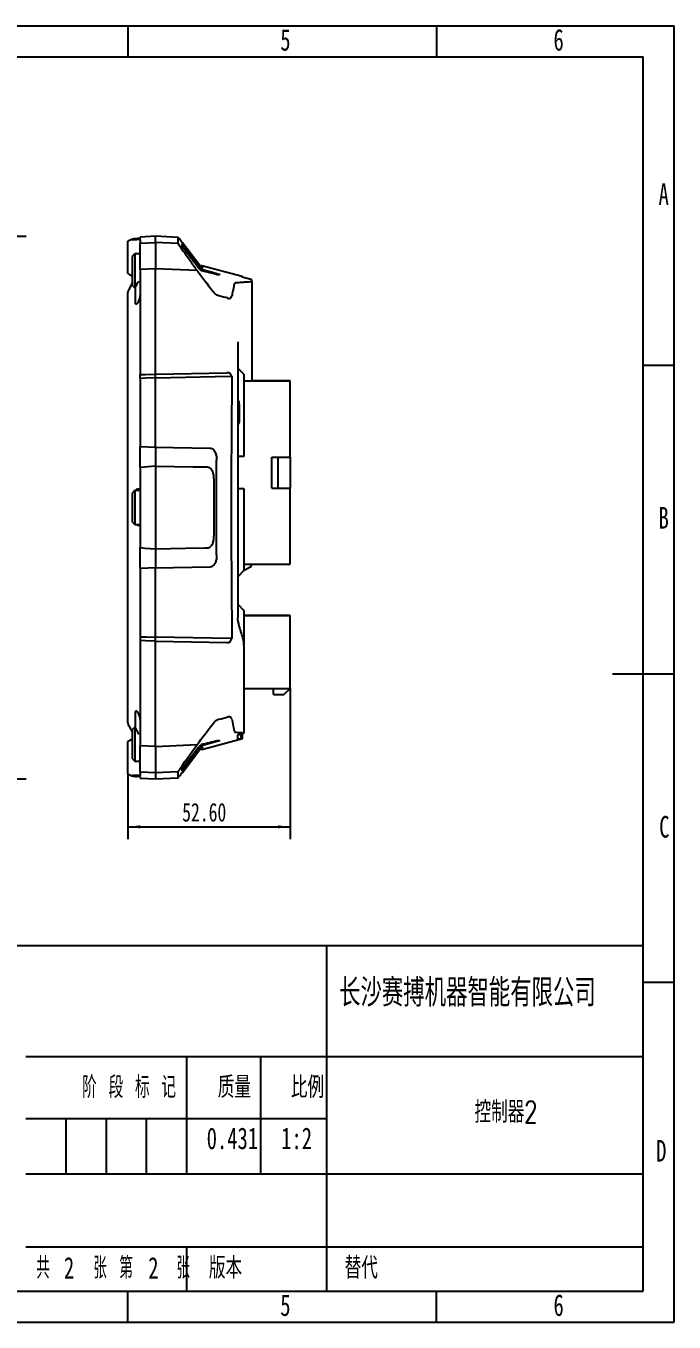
# Model space of a CAD drawing. Header units: millimetres. Extents: x 0 to 594, y 0 to 420.
# Drawn here: x 384 to 594, y 0 to 420 of the extents above; entities that cross this region are included whole.
import ezdxf

# ---------------------------------------------------------------- set-up
doc = ezdxf.new("R2010")
doc.units = ezdxf.units.MM
doc.header["$LTSCALE"] = 2
doc.layers.add('图框', color=7, linetype='Continuous')
doc.styles.add('SLDTEXTSTYLE0', font='TXT', dxfattribs={"width": 0.7, "bigfont": 'bigfont'})
doc.styles.add('SLDTEXTSTYLE1', font='TXT', dxfattribs={"width": 0.566667, "bigfont": 'bigfont'})
doc.styles.add('SLDTEXTSTYLE2', font='TXT', dxfattribs={"width": 0.614286, "bigfont": 'bigfont'})
doc.styles.add('SLDTEXTSTYLE4', font='TXT', dxfattribs={"width": 0.7})
doc.dimstyles.new('SLDDIMSTYLE0', dxfattribs={"dimtxt": 6, "dimasz": 4, "dimexe": 0, "dimexo": 0.0625, "dimgap": 1.5, "dimtad": 2, "dimrnd": 1e-09, "dimzin": 12, "dimdsep": 46, "dimtxsty": 'SLDTEXTSTYLE4', "dimsah": 1, "dimcen": 0.09, "dimadec": 0, "dimazin": 3, "dimtfac": 1, "dimtofl": 0, "dimtmove": 0, "dimatfit": 3, "dimfxl": 1, "dimfrac": 2, "dimtolj": 1, "dimtzin": 12, "dimarcsym": 0})
doc.dimstyles.new('SLDDIMSTYLE2', dxfattribs={"dimtxt": 6, "dimasz": 4, "dimexe": 0, "dimexo": 0.0625, "dimgap": 1.5, "dimtad": 2, "dimrnd": 1e-09, "dimzin": 4, "dimdsep": 46, "dimtxsty": 'SLDTEXTSTYLE4', "dimsah": 1, "dimcen": 0.09, "dimadec": 0, "dimazin": 1, "dimtfac": 1, "dimtofl": 0, "dimtmove": 0, "dimatfit": 3, "dimfxl": 1, "dimfrac": 2, "dimtolj": 1, "dimtzin": 12, "dimarcsym": 0})

# ---------------------------------------------------------------- blocks, each defined once
blk = doc.blocks.new('_D_3')
at = {"layer": '图框'}
for p, q in [((303.06, 351.87), (384.05, 351.87)), ((380.05, 351.87), (380.05, 175.99)), ((303.06, 175.99), (384.05, 175.99))]:
    blk.add_line(p, q, dxfattribs=at)
for points in [[(380.05, 351.87), (379.55, 347.87), (380.55, 347.87)], [(380.05, 175.99), (380.55, 179.99), (379.55, 179.99)]]:
    blk.add_solid(points, dxfattribs=at)
at = {"layer": '图框', "insert": (372.32, 259.06), "char_height": 6, "attachment_point": 1, "rotation": 90, "style": 'SLDTEXTSTYLE4'}
blk.add_mtext('175.88', dxfattribs=at)
blk = doc.blocks.new('_D_5')
at = {"layer": '图框'}
for p, q in [((469.65, 205.31), (469.65, 156.47)), ((417.05, 177.62), (417.05, 156.47)), ((417.05, 160.47), (469.65, 160.47))]:
    blk.add_line(p, q, dxfattribs=at)
for points in [[(417.05, 160.47), (421.05, 159.97), (421.05, 160.97)], [(469.65, 160.47), (465.65, 160.97), (465.65, 159.97)]]:
    blk.add_solid(points, dxfattribs=at)
at = {"layer": '图框', "insert": (434.64, 168.21), "char_height": 6, "attachment_point": 1, "style": 'SLDTEXTSTYLE4'}
blk.add_mtext('52.60', dxfattribs=at)

msp = doc.modelspace()

# ---------------------------------------------------------------- linework, layer by layer
at = {"color": 7, "linetype": 'Continuous', "lineweight": 25}
for p, q in [((418.279, 350.843), (417.055, 350.231)), ((417.055, 339.731), (417.055, 350.231)), ((425.954, 351.858), (421.054, 351.596)), ((425.954, 351.858), (421.054, 351.596)), ((421.055, 351.596), (421.055, 351.22)), ((421.055, 350.707), (421.055, 349.634)), ((421.055, 349.634), (425.955, 349.867)), ((421.055, 341.048), (421.055, 349.634)), ((433.287, 351.49), (425.955, 351.868)), ((433.292, 351.489), (425.955, 351.868)), ((425.955, 349.884), (425.955, 351.867)), ((425.955, 349.884), (425.955, 349.867)), ((425.955, 349.884), (433.18, 349.581)), ((425.955, 349.869), (425.955, 349.884)), ((425.955, 349.867), (425.955, 341.283)), ((440.199, 341.796), (434.555, 349.386)), ((434.555, 348.712), (439.919, 341.677)), ((440.399, 342.328), (434.703, 349.728)), ((434.703, 349.728), (440.399, 342.328)), ((419.337, 346.099), (418.555, 345.316)), ((418.555, 335.882), (418.555, 345.316)), ((421.055, 346.099), (419.337, 346.099)), ((419.337, 346.099), (419.337, 340.599)), ((419.337, 340.599), (419.337, 335.099)), ((425.955, 341.283), (421.055, 341.048)), ((421.055, 341.048), (421.055, 307.016)), ((439.485, 340.726), (425.955, 341.301)), ((425.955, 307.194), (425.955, 341.283)), ((441.131, 342.259), (440.398, 342.329)), ((454.055, 338.784), (441.041, 342.271)), ((417.055, 339.731), (417.734, 339.391)), ((418.555, 336.834), (417.313, 334.607)), ((418.555, 336.855), (417.318, 334.638)), ((454.055, 338.621), (454.055, 338.784)), ((456.155, 338.058), (454.055, 338.621)), ((457.155, 337.07), (457.155, 337.775)), ((457.155, 337.07), (457.155, 316.905)), ((417.055, 332.877), (417.055, 333.646)), ((417.308, 334.61), (417.318, 334.638)), ((418.555, 335.882), (419.337, 335.099)), ((419.337, 335.099), (419.555, 335.099)), ((419.555, 330.287), (419.555, 335.379)), ((417.055, 298.819), (417.055, 329.248)), ((452.655, 317.607), (452.655, 228.267)), ((457.155, 316.905), (457.155, 314.017)), ((417.055, 312.763), (416.955, 312.763)), ((457.155, 314.017), (457.155, 309.738)), ((417.055, 310.668), (416.955, 310.668)), ((417.055, 310.238), (416.955, 310.238)), ((417.055, 310.157), (416.955, 310.157)), ((416.955, 307.046), (417.055, 307.046)), ((416.955, 306.775), (417.055, 306.775)), ((421.055, 305.764), (421.055, 307.016)), ((425.955, 307.183), (425.955, 307.194)), ((425.955, 305.933), (425.955, 307.174)), ((454.655, 307.117), (452.655, 309.117)), ((454.655, 307.117), (454.655, 298.817)), ((457.155, 309.738), (457.155, 304.967)), ((416.955, 306.37), (417.055, 306.37)), ((416.955, 303.874), (417.055, 303.874)), ((421.055, 305.764), (421.055, 283.67)), ((425.955, 283.479), (425.955, 305.942)), ((454.655, 304.967), (469.655, 304.967)), ((469.655, 305.017), (457.155, 305.017)), ((469.655, 304.967), (469.655, 305.017)), ((469.655, 298.467), (469.655, 304.967)), ((453.105, 298.433), (452.655, 298.433)), ((454.655, 298.817), (454.655, 280.517)), ((469.655, 280.267), (469.655, 298.467)), ((417.055, 290.684), (417.055, 295.776)), ((452.655, 291.19), (453.105, 291.19)), ((417.055, 239.379), (417.055, 288.476)), ((421.055, 283.67), (425.955, 283.479)), ((421.055, 276.891), (421.055, 283.67)), ((425.955, 283.533), (443.635, 283.203)), ((425.955, 283.48), (425.955, 283.533)), ((425.955, 283.479), (425.955, 277.346)), ((425.955, 277.29), (425.955, 277.345)), ((425.955, 277.29), (425.955, 250.565)), ((454.655, 280.517), (452.655, 280.517)), ((463.655, 270.267), (463.655, 280.267)), ((463.655, 280.267), (465.655, 280.267)), ((465.655, 280.267), (465.655, 270.267)), ((465.655, 280.267), (469.655, 280.267)), ((469.655, 280.267), (469.655, 270.267)), ((421.055, 276.891), (421.055, 250.964)), ((444.939, 273.235), (444.939, 254.62)), ((419.337, 269.427), (418.555, 268.645)), ((420.283, 269.427), (419.337, 269.427)), ((419.337, 269.427), (419.337, 263.927)), ((420.791, 269.882), (420.555, 269.93)), ((452.655, 270.067), (454.655, 270.067)), ((454.655, 270.067), (454.655, 251.817)), ((463.655, 270.267), (465.655, 270.267)), ((465.655, 270.267), (469.655, 270.267)), ((469.655, 252.067), (469.655, 270.267)), ((418.555, 259.21), (418.555, 268.645)), ((419.337, 263.927), (419.337, 258.427)), ((418.555, 259.21), (419.337, 258.427)), ((419.337, 258.427), (420.415, 258.427)), ((420.555, 258.179), (420.791, 258.204)), ((469.655, 245.567), (469.655, 252.067)), ((421.055, 244.184), (421.055, 250.964)), ((425.955, 250.51), (425.955, 250.565)), ((425.955, 250.509), (425.955, 244.376)), ((454.655, 251.817), (454.655, 243.517)), ((425.955, 244.376), (421.055, 244.184)), ((421.055, 244.184), (421.055, 222.091)), ((443.635, 244.651), (425.955, 244.322)), ((425.955, 221.912), (425.955, 244.376)), ((425.955, 244.322), (425.955, 244.374)), ((456.655, 244.581), (454.442, 243.304)), ((454.655, 245.567), (469.655, 245.567)), ((457.155, 245.567), (457.155, 245.447)), ((454.655, 243.517), (452.655, 241.517)), ((417.055, 232.079), (417.055, 237.171)), ((452.655, 232.614), (454.655, 230.614)), ((417.055, 198.607), (417.055, 229.036)), ((454.655, 230.614), (454.655, 223.914)), ((469.655, 228.917), (454.655, 228.917)), ((454.655, 228.914), (469.655, 228.914)), ((469.655, 228.914), (469.655, 228.917)), ((469.655, 223.914), (469.655, 228.914)), ((454.655, 223.914), (454.655, 219.842)), ((469.655, 211.314), (469.655, 223.914)), ((421.055, 222.091), (421.055, 220.839)), ((421.055, 220.839), (421.055, 186.807)), ((425.955, 220.681), (425.955, 221.922)), ((425.955, 220.681), (449.137, 220.226)), ((425.955, 220.672), (425.955, 220.661)), ((425.955, 186.572), (425.955, 220.661)), ((454.66, 219.246), (454.67, 219.246)), ((454.67, 190.944), (454.67, 219.246)), ((469.655, 205.314), (469.655, 211.314)), ((454.67, 205.314), (469.655, 205.314)), ((464.206, 203.314), (464.206, 205.314)), ((464.206, 203.314), (467.585, 203.314)), ((467.585, 203.314), (469.655, 205.314)), ((419.555, 192.476), (419.555, 197.568)), ((417.055, 194.209), (417.055, 194.978)), ((417.055, 194.58), (417.055, 194.753)), ((417.306, 193.258), (418.555, 191.02)), ((417.318, 193.217), (418.555, 191)), ((420.791, 196.447), (420.555, 196.949)), ((419.337, 192.756), (418.555, 191.973)), ((418.555, 182.539), (418.555, 191.973)), ((419.555, 192.756), (419.337, 192.756)), ((419.337, 192.756), (419.337, 187.256)), ((441.041, 185.584), (454.219, 189.115)), ((452.655, 188.838), (452.655, 190.262)), ((454.219, 189.115), (454.219, 190.786)), ((417.738, 188.466), (417.055, 188.124)), ((417.055, 177.624), (417.055, 188.124)), ((419.337, 187.256), (419.337, 181.756)), ((421.055, 186.807), (425.955, 186.572)), ((421.055, 178.22), (421.055, 186.807)), ((425.955, 186.554), (439.487, 187.129)), ((425.955, 186.572), (425.955, 177.988)), ((439.919, 186.177), (434.555, 179.143)), ((434.555, 178.469), (440.198, 186.059)), ((434.703, 178.127), (440.399, 185.527)), ((440.398, 185.526), (441.131, 185.596)), ((418.555, 182.539), (419.337, 181.756)), ((419.337, 181.756), (421.055, 181.756)), ((417.055, 177.624), (418.312, 176.995)), ((425.955, 177.988), (421.055, 178.22)), ((421.055, 178.22), (421.055, 177.148)), ((421.055, 176.634), (421.055, 176.259)), ((433.18, 178.274), (425.955, 177.97)), ((425.955, 177.97), (425.955, 177.988)), ((425.955, 177.97), (425.955, 177.985)), ((425.955, 177.97), (425.955, 175.987)), ((421.054, 176.258), (425.954, 175.997)), ((421.054, 176.258), (425.954, 175.997)), ((425.955, 175.986), (433.292, 176.365)), ((425.955, 175.986), (433.287, 176.365))]:
    msp.add_line(p, q, dxfattribs=at)
at = {"color": 7, "linetype": 'Continuous', "lineweight": 25, "flags": 128}
for points in [[(420.555, 330.906), (420.659, 331.128), (420.791, 331.408)], [(421.055, 307.016), (422.781, 307.079), (425.955, 307.194)], [(425.955, 307.174), (426.055, 307.176), (449.137, 307.629)], [(425.955, 305.942), (422.783, 305.827), (421.055, 305.764)], [(450.755, 306.395), (450.227, 306.384), (426.055, 305.91), (425.955, 305.908)], [(425.955, 277.346), (425.855, 277.337), (422.455, 277.021), (421.055, 276.891)], [(442.768, 276.985), (438.194, 277.068), (426.055, 277.288), (425.955, 277.29)], [(421.055, 250.964), (422.592, 250.821), (425.955, 250.509)], [(425.955, 250.565), (435.753, 250.742), (441.971, 250.855), (442.768, 250.87)], [(452.706, 241.568), (452.672, 241.378), (452.655, 241.117)], [(421.055, 222.091), (423.076, 222.017), (425.955, 221.912)], [(425.955, 220.661), (422.781, 220.776), (421.055, 220.839)], [(450.755, 221.46), (450.227, 221.47), (426.055, 221.945), (425.955, 221.947)]]:
    msp.add_lwpolyline(points, dxfattribs=at)
at = {"color": 7, "linetype": 'Continuous', "lineweight": 25}
for centre, radius, start, end in [((419.052, 333.646), 1.997, 150.23391, 179.9988), ((456.155, 245.447), 1, 300, 0), ((419.055, 194.205), 2, 179.99993, 208.48306)]:
    msp.add_arc(centre, radius, start, end, dxfattribs=at)
for centre, major_axis, ratio, start_param, end_param in [((3.593, -1147.393), (1606.878, 0), 0.963433, 1.2846445, 1.2852931), ((-40.714, 219.507), (499.911, 57.818), 0.4198595, 0.141735, 0.1460117), ((420.555, 268.923), (-0.731, 0.838), 0.8142546, 5.4633234, 6.7238564), ((419.055, 269.764), (2, 0), 0.1179656, 0, 0.5191461), ((420.555, 259.181), (0.72, 0.772), 0.8997366, 3.1139429, 3.9447613), ((419.055, 258.264), (2, 0), 0.0604475, 5.7640392, 6.2831853), ((-40.714, 308.348), (499.911, -57.818), 0.4198595, 6.1371736, 6.1414503), ((-2208.194, 2042.019), (3782.686, -1000.771), 0.4524265, 5.6049216, 5.6051311), ((-269.07, 1675.248), (2002.072, 0), 0.7951675, 5.0815633, 5.0820691), ((81.008, 837.866), (-212.033, 1138.438), 0.2697814, 4.0567132, 4.0583522)]:
    msp.add_ellipse(centre, major_axis=major_axis, ratio=ratio, start_param=start_param, end_param=end_param, dxfattribs=at)
for points, knots in [([(419.949, 351.047), (419.734, 351.027), (419.528, 351.007), (419.144, 350.968), (418.965, 350.949), (418.728, 350.921), (418.655, 350.911), (418.522, 350.893), (418.463, 350.884), (418.366, 350.867), (418.328, 350.859), (418.277, 350.843), (418.263, 350.836), (418.263, 350.823), (418.275, 350.817), (418.326, 350.807), (418.364, 350.803), (418.508, 350.791), (418.643, 350.787), (418.962, 350.781), (419.144, 350.78), (419.53, 350.779), (419.736, 350.78), (419.949, 350.782)], [0, 0, 0, 0, 0.125, 0.125, 0.25, 0.25, 0.3125, 0.3125, 0.375, 0.375, 0.4375, 0.4375, 0.5, 0.5, 0.5625, 0.5625, 0.625, 0.625, 0.75, 0.75, 0.875, 0.875, 1, 1, 1, 1]), ([(421.055, 351.22), (421.055, 351.21), (421.028, 351.198), (420.931, 351.173), (420.86, 351.159), (420.675, 351.129), (420.564, 351.114), (420.364, 351.09), (420.291, 351.081), (420.132, 351.064), (420.044, 351.055), (419.949, 351.047)], [0, 0, 0, 0, 0.25, 0.25, 0.5, 0.5, 0.75, 0.75, 0.875, 0.875, 1, 1, 1, 1]), ([(421.055, 350.707), (421.055, 350.719), (421.028, 350.73), (420.931, 350.749), (420.86, 350.757), (420.675, 350.77), (420.564, 350.775), (420.364, 350.78), (420.291, 350.782), (420.132, 350.783), (420.044, 350.783), (419.949, 350.782)], [0, 0, 0, 0, 0.25, 0.25, 0.5, 0.5, 0.75, 0.75, 0.875, 0.875, 1, 1, 1, 1]), ([(433.28, 351.489), (433.24, 351.381), (433.199, 351.199), (433.183, 350.989), (433.179, 350.842), (433.18, 350.765), (433.18, 350.366), (433.18, 349.998), (433.18, 349.581)], [0, 0, 0, 0, 0.25, 0.375, 0.375, 0.5, 0.5, 1, 1, 1, 1]), ([(433.18, 349.581), (433.706, 348.843), (434.231, 348.105), (434.757, 347.367), (435.545, 346.26), (436.333, 345.153), (437.121, 344.046), (437.909, 342.939), (438.697, 341.833), (439.485, 340.726)], [0, 0, 0, 0, 0.003364405, 0.003364405, 0.003364405, 0.008411013, 0.008411013, 0.008411013, 0.013457622, 0.013457622, 0.013457622, 0.013457622]), ([(434.703, 349.728), (434.519, 349.967), (434.345, 350.192), (434.019, 350.609), (433.864, 350.805), (433.666, 351.051), (433.605, 351.126), (433.496, 351.258), (433.448, 351.316), (433.33, 351.453), (433.284, 351.499), (433.28, 351.489)], [0, 0, 0, 0, 0.25, 0.25, 0.5, 0.5, 0.625, 0.625, 0.75, 0.75, 1, 1, 1, 1]), ([(434.555, 349.386), (434.555, 349.274), (434.555, 349.163), (434.555, 348.944), (434.555, 348.832), (434.555, 348.712)], [0, 0, 0, 0, 0.5, 0.5, 1, 1, 1, 1]), ([(440.184, 341.332), (440.316, 341.159), (440.477, 341.01), (440.839, 340.771), (441.043, 340.679), (441.263, 340.622)], [0, 0, 0, 0, 0.5, 0.5, 1, 1, 1, 1]), ([(441.277, 341.056), (441.083, 341.109), (440.905, 341.189), (440.573, 341.399), (440.424, 341.528), (440.294, 341.677)], [0, 0, 0, 0, 0.5, 0.5, 1, 1, 1, 1]), ([(440.399, 342.328), (440.531, 342.157), (440.688, 342.008), (441.059, 341.759), (441.263, 341.666), (441.485, 341.607)], [0, 0, 0, 0, 0.5, 0.5, 1, 1, 1, 1]), ([(441.035, 341.726), (441.036, 341.875), (441.038, 342.174), (441.042, 342.316), (441.041, 342.271), (441.041, 342.271)], [0, 0, 0, 0, 0.4994434, 0.9989782, 1, 1, 1, 1]), ([(445.918, 339.481), (445.879, 339.481), (445.746, 339.507), (445.511, 339.559), (445.425, 339.579), (445.246, 339.62), (445.154, 339.642), (444.87, 339.71), (444.671, 339.758), (444.265, 339.858), (444.056, 339.91), (443.427, 340.067), (443, 340.176), (442.138, 340.396), (441.702, 340.508), (441.263, 340.622)], [0, 0, 0, 0, 0.125, 0.125, 0.1875, 0.1875, 0.25, 0.25, 0.375, 0.375, 0.5, 0.5, 0.75, 0.75, 1, 1, 1, 1]), ([(441.277, 341.056), (441.807, 340.911), (442.335, 340.766), (443.383, 340.476), (443.903, 340.331), (444.667, 340.116), (444.919, 340.045), (445.412, 339.904), (445.653, 339.834), (446.109, 339.7), (446.329, 339.635), (446.592, 339.552), (446.665, 339.527), (446.761, 339.491), (446.777, 339.481), (446.756, 339.481)], [0, 0, 0, 0, 0.25, 0.25, 0.5, 0.5, 0.625, 0.625, 0.75, 0.75, 0.875, 0.875, 0.9375, 0.9375, 1, 1, 1, 1]), ([(417.724, 339.394), (417.911, 339.281), (418.246, 339.079), (418.46, 338.753), (418.555, 338.609)], [0, 0, 0, 0, 0.5556182, 1, 1, 1, 1]), ([(419.555, 335.379), (419.555, 335.473), (419.596, 335.587), (419.722, 335.854), (419.806, 336.005), (419.995, 336.334), (420.1, 336.512), (420.323, 336.899), (420.439, 337.107), (420.555, 337.324)], [0, 0, 0, 0, 0.25, 0.25, 0.5, 0.5, 0.75, 0.75, 1, 1, 1, 1]), ([(451.78, 336.717), (451.716, 336.713), (451.653, 336.65), (451.532, 336.399), (451.477, 336.218), (451.429, 335.977)], [0, 0, 0, 0, 0.5, 0.5, 1, 1, 1, 1]), ([(457.149, 337.068), (456.497, 337.024), (455.723, 336.973), (454.379, 336.885), (453.901, 336.853), (452.885, 336.788), (452.347, 336.753), (451.78, 336.717)], [0, 0, 0, 0, 0.5, 0.5, 0.75, 0.75, 1, 1, 1, 1]), ([(417.055, 329.248), (417.055, 329.49), (417.055, 329.73), (417.055, 330.203), (417.055, 330.437), (417.055, 330.884), (417.055, 331.102), (417.055, 331.507), (417.055, 331.692), (417.055, 332.026), (417.055, 332.175), (417.055, 332.424), (417.055, 332.526), (417.055, 332.772), (417.055, 332.852), (417.055, 332.877)], [0, 0, 0, 0, 0.125, 0.125, 0.25, 0.25, 0.375, 0.375, 0.5, 0.5, 0.625, 0.625, 0.75, 0.75, 1, 1, 1, 1]), ([(420.791, 331.408), (420.882, 331.602), (420.947, 331.799), (421.033, 332.2), (421.055, 332.403), (421.055, 332.61)], [0, 0, 0, 0, 0.5, 0.5, 1, 1, 1, 1]), ([(446.532, 332.525), (446.31, 332.582), (446.106, 332.676), (445.715, 332.902), (445.529, 333.037), (445.008, 333.472), (444.703, 333.807), (444.428, 334.171)], [0, 0, 0, 0, 0.25, 0.25, 0.5, 0.5, 1, 1, 1, 1]), ([(449.482, 331.755), (449.567, 331.733), (449.651, 331.719), (449.817, 331.71), (449.897, 331.714), (450.047, 331.74), (450.117, 331.762), (450.243, 331.818), (450.299, 331.852), (450.452, 331.969), (450.528, 332.064), (450.645, 332.271), (450.685, 332.385), (450.71, 332.502)], [0, 0, 0, 0, 0.125, 0.125, 0.25, 0.25, 0.375, 0.375, 0.5, 0.5, 0.75, 0.75, 1, 1, 1, 1]), ([(451.429, 335.977), (451.302, 335.349), (451.173, 334.722), (451.043, 334.095), (450.933, 333.564), (450.822, 333.033), (450.71, 332.502)], [0.0010866765, 0.0010866765, 0.0010866765, 0.0010866765, 0.0039021549, 0.0039021549, 0.0039021549, 0.0062876326, 0.0062876326, 0.0062876326, 0.0062876326]), ([(420.555, 330.906), (420.476, 330.739), (420.395, 330.58), (420.223, 330.28), (420.132, 330.139), (419.986, 329.963), (419.936, 329.91), (419.831, 329.83), (419.775, 329.801), (419.693, 329.813), (419.666, 329.828), (419.621, 329.883), (419.602, 329.923), (419.562, 330.064), (419.555, 330.176), (419.555, 330.287)], [0, 0, 0, 0, 0.25, 0.25, 0.5, 0.5, 0.625, 0.625, 0.75, 0.75, 0.8125, 0.8125, 0.875, 0.875, 1, 1, 1, 1]), ([(450.345, 307.248), (450.318, 307.305), (450.27, 307.357), (450.132, 307.453), (450.043, 307.496), (449.831, 307.564), (449.707, 307.591), (449.438, 307.624), (449.29, 307.632), (449.137, 307.629)], [0, 0, 0, 0, 0.25, 0.25, 0.5, 0.5, 0.75, 0.75, 1, 1, 1, 1]), ([(450.755, 306.395), (450.603, 292.307), (450.524, 278.152), (450.524, 249.703), (450.603, 235.548), (450.755, 221.46)], [0, 0, 0, 0, 0.5, 0.5, 1, 1, 1, 1]), ([(417.055, 295.776), (417.055, 296.228), (417.055, 296.709), (417.055, 297.478), (417.055, 297.744), (417.055, 298.277), (417.055, 298.547), (417.055, 298.819)], [0, 0, 0, 0, 0.5, 0.5, 0.75, 0.75, 1, 1, 1, 1]), ([(453.055, 297.498), (453.055, 297.667), (453.055, 297.813), (453.055, 297.998), (453.055, 298.054), (453.055, 298.152), (453.055, 298.194), (453.055, 298.304), (453.055, 298.354), (453.055, 298.419), (453.055, 298.433), (453.055, 298.433)], [0, 0, 0, 0, 0.25, 0.25, 0.375, 0.375, 0.5, 0.5, 0.75, 0.75, 1, 1, 1, 1]), ([(453.055, 297.498), (453.055, 297.297), (453.055, 297.067), (453.055, 296.555), (453.055, 296.287), (453.055, 295.733), (453.055, 295.446), (453.055, 294.872), (453.055, 294.584), (453.055, 294.015), (453.055, 293.734), (453.055, 293.182), (453.055, 292.918), (453.055, 292.436), (453.055, 292.205), (453.055, 291.909), (453.055, 291.818), (453.055, 291.654), (453.055, 291.581), (453.055, 291.521)], [0, 0, 0, 0, 0.125, 0.125, 0.25, 0.25, 0.375, 0.375, 0.5, 0.5, 0.625, 0.625, 0.75, 0.75, 0.875, 0.875, 0.9375, 0.9375, 1, 1, 1, 1]), ([(417.055, 288.476), (417.055, 288.869), (417.055, 289.254), (417.055, 290.007), (417.055, 290.357), (417.055, 290.684)], [0, 0, 0, 0, 0.5, 0.5, 1, 1, 1, 1]), ([(453.055, 291.19), (453.055, 291.19), (453.055, 291.208), (453.055, 291.307), (453.055, 291.388), (453.055, 291.521)], [0, 0, 0, 0, 0.5, 0.5, 1, 1, 1, 1]), ([(443.635, 283.204), (443.841, 283.2), (444.039, 283.157), (444.417, 282.991), (444.584, 282.874), (444.884, 282.59), (445.01, 282.429), (445.23, 282.081), (445.322, 281.894), (445.553, 281.326), (445.653, 280.924), (445.779, 280.111), (445.805, 279.701), (445.804, 279.288)], [0, 0, 0, 0, 0.125, 0.125, 0.25, 0.25, 0.375, 0.375, 0.5, 0.5, 0.75, 0.75, 1, 1, 1, 1]), ([(444.939, 273.235), (444.939, 273.635), (444.911, 274.03), (444.815, 274.614), (444.773, 274.807), (444.668, 275.188), (444.603, 275.378), (444.444, 275.748), (444.351, 275.925), (444.128, 276.26), (443.999, 276.413), (443.703, 276.678), (443.533, 276.789), (443.167, 276.94), (442.968, 276.981), (442.768, 276.985)], [0, 0, 0, 0, 0.25, 0.25, 0.375, 0.375, 0.5, 0.5, 0.625, 0.625, 0.75, 0.75, 0.875, 0.875, 1, 1, 1, 1]), ([(420.555, 269.39), (420.553, 269.39), (420.461, 269.415), (420.371, 269.418), (420.283, 269.421)], [0, 0, 0, 0, 0.0211804, 1, 1, 1, 1]), ([(420.415, 258.44), (420.459, 258.435), (420.506, 258.43), (420.553, 258.437), (420.555, 258.437)], [0, 0, 0, 0, 0.9587971, 1, 1, 1, 1]), ([(442.768, 250.87), (442.967, 250.873), (443.16, 250.912), (443.529, 251.063), (443.696, 251.171), (444.145, 251.569), (444.361, 251.916), (444.677, 252.645), (444.78, 253.033), (444.911, 253.821), (444.939, 254.219), (444.939, 254.62)], [0, 0, 0, 0, 0.125, 0.125, 0.25, 0.25, 0.5, 0.5, 0.75, 0.75, 1, 1, 1, 1]), ([(445.804, 248.567), (445.805, 248.154), (445.779, 247.746), (445.686, 247.14), (445.645, 246.94), (445.541, 246.542), (445.478, 246.344), (445.246, 245.772), (445.034, 245.408), (444.664, 245.056), (444.583, 244.989), (444.414, 244.874), (444.325, 244.824), (444.138, 244.741), (444.039, 244.709), (443.839, 244.665), (443.738, 244.653), (443.635, 244.651)], [0, 0, 0, 0, 0.25, 0.25, 0.375, 0.375, 0.5, 0.5, 0.75, 0.75, 0.8125, 0.8125, 0.875, 0.875, 0.9375, 0.9375, 1, 1, 1, 1]), ([(417.055, 237.171), (417.055, 237.498), (417.055, 237.848), (417.055, 238.601), (417.055, 238.986), (417.055, 239.379)], [0, 0, 0, 0, 0.5, 0.5, 1, 1, 1, 1]), ([(417.055, 229.036), (417.055, 229.58), (417.055, 230.109), (417.055, 230.878), (417.055, 231.132), (417.055, 231.618), (417.055, 231.853), (417.055, 232.079)], [0, 0, 0, 0, 0.5, 0.5, 0.75, 0.75, 1, 1, 1, 1]), ([(453.68, 223.746), (453.624, 223.925), (453.467, 224.424), (453.223, 225.249), (452.989, 226.17), (452.821, 226.937), (452.722, 227.484), (452.673, 227.89), (452.655, 228.136), (452.655, 228.234), (452.655, 228.254)], [0, 0, 0, 0, 0.1499423, 0.419343, 0.6551302, 0.7981952, 0.900598, 0.9638891, 0.9926778, 1, 1, 1, 1]), ([(454.499, 221.046), (454.433, 221.269), (454.168, 222.161), (453.89, 223.063), (453.681, 223.74)], [0, 0, 0, 0, 0.249669, 1, 1, 1, 1]), ([(449.137, 220.226), (449.29, 220.223), (449.434, 220.23), (449.706, 220.264), (449.828, 220.29), (450.149, 220.393), (450.29, 220.493), (450.345, 220.607)], [0, 0, 0, 0, 0.25, 0.25, 0.5, 0.5, 1, 1, 1, 1]), ([(454.668, 219.246), (454.668, 219.309), (454.672, 219.577), (454.649, 220.064), (454.603, 220.617), (454.53, 220.905), (454.495, 221.042)], [0, 0, 0, 0, 0.0907918, 0.3864947, 0.7078654, 1, 1, 1, 1]), ([(417.055, 194.978), (417.055, 194.991), (417.055, 195.017), (417.055, 195.105), (417.055, 195.166), (417.055, 195.33), (417.055, 195.433), (417.055, 195.685), (417.055, 195.831), (417.055, 196.165), (417.055, 196.356), (417.055, 196.759), (417.055, 196.973), (417.055, 197.649), (417.055, 198.123), (417.055, 198.607)], [0, 0, 0, 0, 0.125, 0.125, 0.25, 0.25, 0.375, 0.375, 0.5, 0.5, 0.625, 0.625, 0.75, 0.75, 1, 1, 1, 1]), ([(419.555, 197.568), (419.555, 197.679), (419.562, 197.792), (419.602, 197.933), (419.621, 197.973), (419.667, 198.028), (419.694, 198.042), (419.777, 198.054), (419.833, 198.024), (419.938, 197.943), (419.988, 197.89), (420.133, 197.715), (420.224, 197.573), (420.395, 197.274), (420.476, 197.115), (420.555, 196.949)], [0, 0, 0, 0, 0.125, 0.125, 0.1875, 0.1875, 0.25, 0.25, 0.375, 0.375, 0.5, 0.5, 0.75, 0.75, 1, 1, 1, 1]), ([(421.055, 195.245), (421.055, 195.451), (421.033, 195.655), (420.947, 196.056), (420.882, 196.253), (420.791, 196.447)], [0, 0, 0, 0, 0.5, 0.5, 1, 1, 1, 1]), ([(444.432, 193.685), (444.707, 194.049), (445.011, 194.384), (445.532, 194.819), (445.719, 194.954), (446.11, 195.18), (446.314, 195.273), (446.535, 195.331)], [0, 0, 0, 0, 0.5, 0.5, 0.75, 0.75, 1, 1, 1, 1]), ([(450.71, 195.352), (450.685, 195.47), (450.645, 195.582), (450.53, 195.789), (450.452, 195.885), (450.25, 196.041), (450.124, 196.101), (449.897, 196.141), (449.818, 196.145), (449.654, 196.136), (449.567, 196.122), (449.482, 196.1)], [0, 0, 0, 0, 0.25, 0.25, 0.5, 0.5, 0.75, 0.75, 0.875, 0.875, 1, 1, 1, 1]), ([(418.555, 189.249), (418.548, 189.235), (418.466, 189.043), (418.193, 188.746), (417.876, 188.559), (417.725, 188.47)], [0, 0, 0, 0, 0.04121686, 0.5454855, 1, 1, 1, 1]), ([(419.555, 192.476), (419.555, 192.382), (419.596, 192.268), (419.722, 192.001), (419.806, 191.85), (419.995, 191.521), (420.1, 191.343), (420.323, 190.956), (420.439, 190.748), (420.555, 190.531)], [0, 0, 0, 0, 0.25, 0.25, 0.5, 0.5, 0.75, 0.75, 1, 1, 1, 1]), ([(451.429, 191.878), (451.453, 191.758), (451.479, 191.653), (451.533, 191.47), (451.563, 191.392), (451.653, 191.205), (451.716, 191.141), (451.78, 191.137)], [0, 0, 0, 0, 0.25, 0.25, 0.5, 0.5, 1, 1, 1, 1]), ([(451.78, 191.137), (452.312, 191.104), (452.818, 191.071), (453.779, 191.009), (454.233, 190.98), (454.66, 190.952)], [0, 0, 0, 0, 0.5, 0.5, 1, 1, 1, 1]), ([(452.655, 190.262), (452.655, 190.268), (452.671, 190.28), (452.734, 190.31), (452.783, 190.329), (452.967, 190.397), (453.148, 190.456), (453.369, 190.524)], [0, 0, 0, 0, 0.25, 0.25, 0.5, 0.5, 1, 1, 1, 1]), ([(453.725, 189.107), (453.86, 189.109), (454.131, 189.114), (454.26, 189.116), (454.219, 189.115), (454.219, 189.115)], [0, 0, 0, 0, 0.4991729, 0.9986754, 1, 1, 1, 1]), ([(454.313, 190.815), (454.378, 190.835), (454.434, 190.853), (454.532, 190.886), (454.573, 190.9), (454.634, 190.924), (454.654, 190.934), (454.674, 190.947), (454.672, 190.951), (454.66, 190.952)], [0, 0, 0, 0, 0.25, 0.25, 0.5, 0.5, 0.75, 0.75, 1, 1, 1, 1]), ([(441.263, 187.233), (441.043, 187.176), (440.842, 187.086), (440.476, 186.845), (440.318, 186.698), (440.184, 186.523)], [0, 0, 0, 0, 0.5, 0.5, 1, 1, 1, 1]), ([(440.293, 186.177), (440.423, 186.327), (440.571, 186.454), (440.902, 186.665), (441.083, 186.745), (441.276, 186.798)], [0, 0, 0, 0, 0.5, 0.5, 1, 1, 1, 1]), ([(441.485, 186.248), (441.263, 186.189), (441.059, 186.096), (440.688, 185.847), (440.531, 185.698), (440.399, 185.527)], [0, 0, 0, 0, 0.5, 0.5, 1, 1, 1, 1]), ([(441.041, 185.584), (441.04, 185.607), (441.039, 185.652), (441.037, 185.97), (441.035, 186.129)], [0, 0, 0, 0, 0.4994432, 1, 1, 1, 1]), ([(441.263, 187.233), (441.702, 187.346), (442.139, 187.459), (443.004, 187.68), (443.433, 187.789), (444.062, 187.946), (444.27, 187.998), (444.675, 188.098), (444.873, 188.146), (445.252, 188.237), (445.435, 188.279), (445.669, 188.331), (445.74, 188.346), (445.855, 188.367), (445.898, 188.374), (445.918, 188.374)], [0, 0, 0, 0, 0.25, 0.25, 0.5, 0.5, 0.625, 0.625, 0.75, 0.75, 0.875, 0.875, 0.9375, 0.9375, 1, 1, 1, 1]), ([(446.756, 188.374), (446.767, 188.374), (446.768, 188.372), (446.753, 188.362), (446.736, 188.354), (446.664, 188.327), (446.587, 188.302), (446.411, 188.246), (446.309, 188.215), (446.097, 188.151), (445.986, 188.118), (445.642, 188.017), (445.398, 187.947), (444.903, 187.806), (444.653, 187.735), (443.893, 187.521), (443.377, 187.378), (442.334, 187.089), (441.806, 186.944), (441.276, 186.798)], [0, 0, 0, 0, 0.03125, 0.03125, 0.0625, 0.0625, 0.125, 0.125, 0.1875, 0.1875, 0.25, 0.25, 0.375, 0.375, 0.5, 0.5, 0.75, 0.75, 1, 1, 1, 1]), ([(453.155, 188.959), (453.078, 188.939), (453.009, 188.922), (452.887, 188.891), (452.834, 188.878), (452.704, 188.846), (452.655, 188.836), (452.655, 188.838)], [0, 0, 0, 0, 0.25, 0.25, 0.5, 0.5, 1, 1, 1, 1]), ([(419.949, 177.073), (419.734, 177.074), (419.528, 177.075), (419.144, 177.075), (418.965, 177.074), (418.728, 177.07), (418.655, 177.068), (418.522, 177.063), (418.463, 177.06), (418.366, 177.052), (418.328, 177.048), (418.277, 177.038), (418.263, 177.032), (418.263, 177.019), (418.275, 177.012), (418.326, 176.997), (418.364, 176.988), (418.508, 176.963), (418.643, 176.944), (418.962, 176.906), (419.144, 176.887), (419.53, 176.847), (419.736, 176.828), (419.949, 176.808)], [0, 0, 0, 0, 0.125, 0.125, 0.25, 0.25, 0.3125, 0.3125, 0.375, 0.375, 0.4375, 0.4375, 0.5, 0.5, 0.5625, 0.5625, 0.625, 0.625, 0.75, 0.75, 0.875, 0.875, 1, 1, 1, 1]), ([(421.055, 177.148), (421.055, 177.136), (421.028, 177.125), (420.931, 177.106), (420.86, 177.098), (420.675, 177.084), (420.564, 177.079), (420.364, 177.074), (420.291, 177.073), (420.132, 177.072), (420.044, 177.072), (419.949, 177.073)], [0, 0, 0, 0, 0.25, 0.25, 0.5, 0.5, 0.75, 0.75, 0.875, 0.875, 1, 1, 1, 1]), ([(421.055, 176.634), (421.055, 176.645), (421.028, 176.656), (420.931, 176.682), (420.86, 176.696), (420.675, 176.726), (420.564, 176.741), (420.364, 176.765), (420.291, 176.774), (420.132, 176.79), (420.044, 176.799), (419.949, 176.808)], [0, 0, 0, 0, 0.25, 0.25, 0.5, 0.5, 0.75, 0.75, 0.875, 0.875, 1, 1, 1, 1]), ([(433.18, 178.274), (433.18, 177.857), (433.18, 177.489), (433.18, 177.09), (433.179, 177.013), (433.183, 176.866), (433.199, 176.656), (433.24, 176.474), (433.28, 176.366)], [0, 0, 0, 0, 0.5, 0.5, 0.625, 0.625, 0.75, 1, 1, 1, 1]), ([(433.28, 176.366), (433.282, 176.361), (433.294, 176.369), (433.337, 176.412), (433.368, 176.446), (433.447, 176.538), (433.494, 176.594), (433.603, 176.725), (433.664, 176.801), (433.862, 177.048), (434.013, 177.238), (434.344, 177.662), (434.519, 177.888), (434.703, 178.127)], [0, 0, 0, 0, 0.125, 0.125, 0.25, 0.25, 0.375, 0.375, 0.5, 0.5, 0.75, 0.75, 1, 1, 1, 1]), ([(434.555, 179.143), (434.555, 179.023), (434.555, 178.911), (434.555, 178.692), (434.555, 178.581), (434.555, 178.469)], [0, 0, 0, 0, 0.5, 0.5, 1, 1, 1, 1])]:
    msp.add_open_spline(points, degree=3, knots=knots, dxfattribs=at)
for points in [[(439.485, 340.726), (441.133, 338.541), (442.78, 336.356), (444.428, 334.171)], [(439.919, 341.677), (440.008, 341.56), (440.097, 341.445), (440.184, 341.332)], [(440.294, 341.677), (440.261, 341.716), (440.229, 341.755), (440.199, 341.796)], [(445.918, 339.481), (446.208, 339.481), (446.488, 339.481), (446.756, 339.481)], [(457.149, 337.068), (457.153, 337.069), (457.155, 337.069), (457.155, 337.07)], [(449.482, 331.755), (448.499, 332.011), (447.515, 332.268), (446.532, 332.525)], [(445.804, 248.567), (445.763, 258.802), (445.763, 269.053), (445.804, 279.288)], [(439.487, 187.129), (441.135, 189.314), (442.783, 191.5), (444.432, 193.685)], [(446.536, 195.331), (447.518, 195.587), (448.5, 195.844), (449.482, 196.1)], [(450.71, 195.352), (450.954, 194.196), (451.194, 193.038), (451.429, 191.878)], [(433.18, 178.274), (435.283, 181.226), (437.385, 184.178), (439.487, 187.129)], [(439.919, 186.177), (440.008, 186.294), (440.097, 186.41), (440.184, 186.523)], [(440.198, 186.059), (440.229, 186.1), (440.26, 186.139), (440.293, 186.177)], [(446.756, 188.374), (446.488, 188.374), (446.208, 188.374), (445.918, 188.374)]]:
    msp.add_open_spline(points, degree=3, dxfattribs=at)
at = {"layer": '图框'}
for p, q in [((0, 420), (594, 420)), ((417, 420), (417, 410)), ((517, 420), (517, 410)), ((594, 0), (594, 420)), ((594, 310), (584, 310)), ((594, 110), (584, 110)), ((397, 66), (397, 48)), ((410, 66), (410, 48)), ((423, 66), (423, 48)), ((417, 0), (417, 10)), ((517, 0), (517, 10)), ((0, 0), (594, 0))]:
    msp.add_line(p, q, dxfattribs=at)
at = {"layer": '图框', "linetype": 'Continuous', "lineweight": 25}
for p in [(50, 410), (584, 10)]:
    msp.add_line(p, (584, 410), dxfattribs=at)
at = {"layer": '图框', "lineweight": 25}
for p, q in [((594, 210), (574, 210)), ((224, 122), (584, 122)), ((481.384, 122), (481.384, 10)), ((383.96, 86.104), (583.96, 86.104)), ((436, 86.138), (436, 48.138)), ((460, 86), (460, 48)), ((384.03, 66), (481.384, 66)), ((384, 48), (584, 48)), ((384, 24.332), (584, 24.332)), ((436, 24.332), (436, 10)), ((50, 10), (584, 10))]:
    msp.add_line(p, q, dxfattribs=at)

# ---------------------------------------------------------------- texts
at = {"layer": '图框'}
for s, insert, char_height, attachment_point, style in [('5', (468.089, 418.995), 7, 2, 'SLDTEXTSTYLE4'), ('6', (556.594, 418.995), 7, 2, 'SLDTEXTSTYLE4'), ('A', (590.641, 368.995), 7, 2, 'SLDTEXTSTYLE4'), ('B', (590.641, 264.11), 7, 2, 'SLDTEXTSTYLE4'), ('C', (590.855, 163.995), 7, 2, 'SLDTEXTSTYLE4'), ('长沙赛搏机器智能有限公司', (485.476, 111.244), 9, 1, 'SLDTEXTSTYLE0'), ('阶 段 标 记', (417.447, 79.611), 7, 2, 'SLDTEXTSTYLE2'), ('质量', (451.544, 79.611), 7, 2, 'SLDTEXTSTYLE0'), ('比例', (475.239, 79.611), 7, 2, 'SLDTEXTSTYLE0'), ('控制器2', (539.52, 71.581), 7, 2, 'SLDTEXTSTYLE0'), ('0.431', (450.911, 63.041), 7, 2, 'SLDTEXTSTYLE4'), ('1:2', (471.716, 63.041), 7, 2, 'SLDTEXTSTYLE4'), ('D', (589.859, 58.995), 7, 2, 'SLDTEXTSTYLE4'), ('共    张', (398.815, 21.063), 7, 2, 'SLDTEXTSTYLE1'), ('第    张', (425.743, 21.063), 7, 2, 'SLDTEXTSTYLE1'), ('版本', (448.678, 21.063), 7, 2, 'SLDTEXTSTYLE0'), ('替代', (487.281, 21.063), 7, 1, 'SLDTEXTSTYLE0'), ('2', (396.32, 21.063), 7, 1, 'SLDTEXTSTYLE4'), ('2', (423.639, 21.063), 7, 1, 'SLDTEXTSTYLE4'), ('5', (468.089, 8.995), 7, 2, 'SLDTEXTSTYLE4'), ('6', (556.594, 8.995), 7, 2, 'SLDTEXTSTYLE4')]:
    msp.add_mtext(s, dxfattribs=dict(at, insert=insert, char_height=char_height, attachment_point=attachment_point, style=style))

# ---------------------------------------------------------------- dimensions: what is measured, and where the dimension line sits
for base, p1, p2, angle, dimstyle, picture, middle in [((380.054, 175.987), (303.063, 351.867), (303.063, 175.987), 90, 'SLDDIMSTYLE0', '_D_3', (380.054, 266.943)), ((469.655, 160.473), (417.055, 177.624), (469.655, 205.314), 0, 'SLDDIMSTYLE2', '_D_5', (441.217, 160.473))]:
    dim = msp.add_linear_dim(base=base, p1=p1, p2=p2, angle=angle, dimstyle=dimstyle, dxfattribs=at)
    dim.commit()
    dim.dimension.update_dxf_attribs({"geometry": picture, "text_midpoint": middle, "dimtype": 160})

doc.saveas('drawing.dxf')
